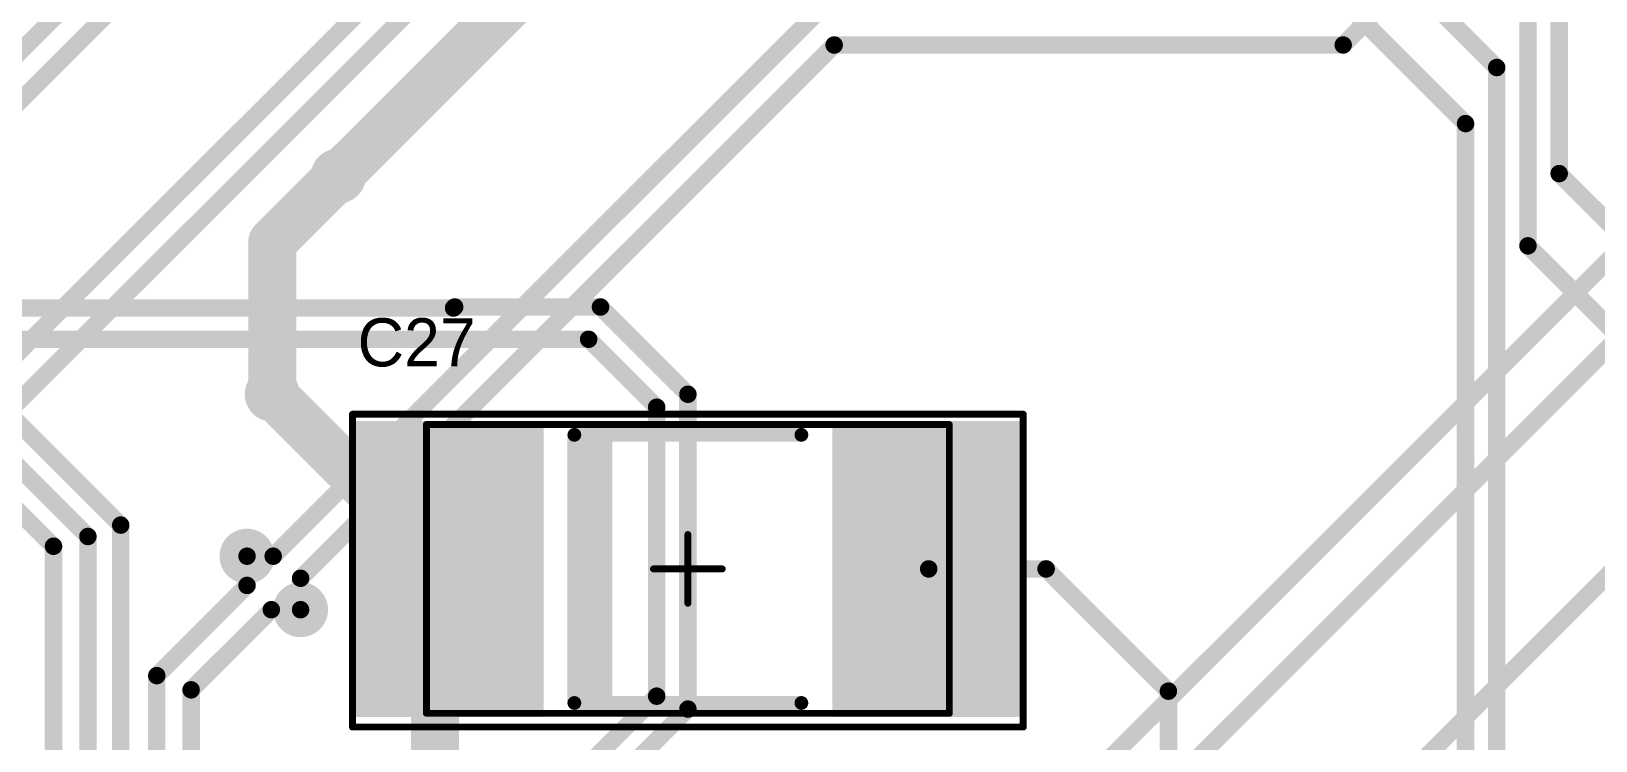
# Model space of a CAD drawing. Header units: millimetres. Extents: x 37 to 246, y 26 to 184.
# Drawn here: x 146.67 to 169.41, y 142.28 to 152.6 of the extents above; entities that cross this region are included whole.
import ezdxf

# ---------------------------------------------------------------- set-up
doc = ezdxf.new("R2010")
doc.units = ezdxf.units.MM
for name, color, linetype in [('BottomLayer', 5, 'Continuous'), ('Mechanical13', 56, 'Continuous'), ('Mechanical15', 56, 'Continuous'), ('MultiLayer', 9, 'Continuous'), ('TopLayer', 1, 'Continuous'), ('TopOverlay', 2, 'Continuous'), ('TopPaste', 8, 'Continuous'), ('TopSolder', 216, 'Continuous'), ('ViaHoleLayer', 16, 'Continuous')]:
    doc.layers.add(name, color=color, linetype=linetype)

msp = doc.modelspace()

# ---------------------------------------------------------------- linework, layer by layer
at = {"layer": 'BottomLayer'}
for points, const_width in [([(165.735, 152.4), (175.26, 161.925)], 0.254), ([(141.859, 147.657), (151.936, 157.734)], 0.254), ([(142.367, 147.447), (152.146, 157.226)], 0.254), ([(162.56, 140.97), (177.038, 155.448)], 0.254), ([(161.783, 141.463), (175.26, 154.94)], 0.254), ([(144.938, 146.387), (152.421, 153.87)], 0.254), ([(145.446, 146.177), (152.631, 153.362)], 0.254), ([(150.183, 144.965), (158.126, 152.908)], 0.254), ([(150.58, 144.644), (158.336, 152.4)], 0.254), ([(158.336, 152.4), (165.735, 152.4)], 0.254), ([(150.17, 149.535), (151.13, 150.495)], 0.7), ([(150.17, 147.32), (150.17, 149.535)], 0.7), ([(149.802, 144.965), (150.183, 144.965)], 0.254), ([(163.83, 138.938), (169.672, 144.78)], 0.254), ([(150.58, 144.187), (150.58, 144.644)], 0.254)]:
    msp.add_lwpolyline(points, dxfattribs=dict(at, const_width=const_width))
for points, const_width in [([(158.273, 152.4, 1), (158.4, 152.4, 1)], 0.127), ([(158.273, 152.4, 1), (158.4, 152.4, 1)], 0.127), ([(165.672, 152.4, 1), (165.798, 152.4, 1)], 0.127), ([(165.672, 152.4, 1), (165.798, 152.4, 1)], 0.127), ([(150.93, 150.495, 1), (151.33, 150.495, 1)], 0.4), ([(150.955, 150.495, 1), (151.305, 150.495, 1)], 0.35), ([(149.995, 149.535, 1), (150.345, 149.535, 1)], 0.35), ([(149.995, 149.535, 1), (150.345, 149.535, 1)], 0.35), ([(149.97, 147.32, 1), (150.37, 147.32, 1)], 0.4), ([(149.995, 147.32, 1), (150.345, 147.32, 1)], 0.35), ([(149.602, 144.965, 1), (150.002, 144.965, 1)], 0.4), ([(149.739, 144.965, 1), (149.866, 144.965, 1)], 0.127), ([(150.119, 144.965, 1), (150.246, 144.965, 1)], 0.127), ([(150.119, 144.965, 1), (150.246, 144.965, 1)], 0.127), ([(150.517, 144.644, 1), (150.644, 144.644, 1)], 0.127), ([(150.517, 144.644, 1), (150.644, 144.644, 1)], 0.127), ([(150.38, 144.187, 1), (150.78, 144.187, 1)], 0.4), ([(150.517, 144.187, 1), (150.644, 144.187, 1)], 0.127)]:
    msp.add_lwpolyline(points, format="xyb", close=True, dxfattribs=dict(at, const_width=const_width))
at = {"layer": 'Mechanical13', "const_width": 0.1}
for points in [[(152.41, 146.88), (160.01, 146.88)], [(152.41, 142.68), (152.41, 146.88)], [(160.01, 142.68), (160.01, 146.88)], [(152.41, 142.68), (160.01, 142.68)]]:
    msp.add_lwpolyline(points, dxfattribs=at)
at = {"layer": 'Mechanical13', "const_width": 0.05}
for points in [[(152.385, 146.88, 1), (152.435, 146.88, 1)], [(152.385, 146.88, 1), (152.435, 146.88, 1)], [(159.985, 146.88, 1), (160.035, 146.88, 1)], [(159.985, 146.88, 1), (160.035, 146.88, 1)], [(152.385, 142.68, 1), (152.435, 142.68, 1)], [(152.385, 142.68, 1), (152.435, 142.68, 1)], [(159.985, 142.68, 1), (160.035, 142.68, 1)], [(159.985, 142.68, 1), (160.035, 142.68, 1)]]:
    msp.add_lwpolyline(points, format="xyb", close=True, dxfattribs=at)
at = {"layer": 'Mechanical15', "const_width": 0.1}
for points in [[(151.335, 147.03), (161.085, 147.03)], [(151.335, 142.48), (151.335, 147.03)], [(161.085, 142.48), (161.085, 147.03)], [(156.21, 144.28), (156.21, 145.28)], [(155.71, 144.78), (156.71, 144.78)], [(151.335, 142.48), (161.085, 142.48)]]:
    msp.add_lwpolyline(points, dxfattribs=at)
at = {"layer": 'Mechanical15', "const_width": 0.05}
for points in [[(151.31, 147.03, 1), (151.36, 147.03, 1)], [(151.31, 147.03, 1), (151.36, 147.03, 1)], [(161.06, 147.03, 1), (161.11, 147.03, 1)], [(161.06, 147.03, 1), (161.11, 147.03, 1)], [(156.185, 145.28, 1), (156.235, 145.28, 1)], [(155.685, 144.78, 1), (155.735, 144.78, 1)], [(156.685, 144.78, 1), (156.735, 144.78, 1)], [(156.185, 144.28, 1), (156.235, 144.28, 1)], [(151.31, 142.48, 1), (151.36, 142.48, 1)], [(151.31, 142.48, 1), (151.36, 142.48, 1)], [(161.06, 142.48, 1), (161.11, 142.48, 1)], [(161.06, 142.48, 1), (161.11, 142.48, 1)]]:
    msp.add_lwpolyline(points, format="xyb", close=True, dxfattribs=at)
at = {"layer": 'MultiLayer', "const_width": 0.4}
for points in [[(150.93, 150.495, 1), (151.33, 150.495, 1)], [(149.97, 147.32, 1), (150.37, 147.32, 1)], [(149.602, 144.965, 1), (150.002, 144.965, 1)], [(150.38, 144.187, 1), (150.78, 144.187, 1)]]:
    msp.add_lwpolyline(points, format="xyb", close=True, dxfattribs=at)
at = {"layer": 'TopLayer'}
for points, const_width in [([(151.13, 150.495), (158.435, 157.8)], 0.7), ([(163.068, 156.972), (167.967, 152.073)], 0.254), ([(162.56, 156.21), (167.513, 151.257)], 0.254), ([(168.875, 150.53), (168.875, 154.213)], 0.254), ([(168.421, 149.479), (168.421, 153.016)], 0.254), ([(167.967, 141.913), (167.967, 152.073)], 0.254), ([(167.513, 136.017), (167.513, 151.257)], 0.254), ([(168.875, 150.53), (170.18, 149.225)], 0.254), ([(168.421, 149.479), (170.58, 147.32)], 0.254), ([(152.804, 148.574), (152.82, 148.59)], 0.254), ([(152.82, 148.59), (154.94, 148.59)], 0.254), ([(154.94, 148.59), (156.21, 147.32)], 0.254), ([(138.294, 148.574), (152.804, 148.574)], 0.254), ([(138.482, 148.12), (154.768, 148.12)], 0.254), ([(154.768, 148.12), (155.756, 147.132)], 0.254), ([(145.718, 147.666), (147.967, 145.417)], 0.254), ([(150.17, 147.32), (152.71, 144.78)], 0.7), ([(156.21, 142.741), (156.21, 147.32)], 0.254), ([(145.53, 147.212), (147.49, 145.252)], 0.254), ([(155.756, 142.929), (155.756, 147.132)], 0.254), ([(145.342, 146.758), (146.99, 145.11)], 0.254), ([(147.967, 137.287), (147.967, 145.417)], 0.254), ([(147.49, 136.965), (147.49, 145.252)], 0.254), ([(146.99, 136.965), (146.99, 145.11)], 0.254), ([(149.802, 144.54), (149.802, 144.965)], 0.254), ([(152.535, 144.605), (152.71, 144.78)], 0.7), ([(152.535, 140.335), (152.535, 144.605)], 0.7), ([(159.71, 144.78), (161.417, 144.78)], 0.254), ([(161.417, 144.78), (163.195, 143.002)], 0.254), ([(148.49, 143.228), (149.802, 144.54)], 0.254), ([(148.99, 143.021), (150.156, 144.187)], 0.254), ([(150.156, 144.187), (150.58, 144.187)], 0.254), ([(148.49, 136.965), (148.49, 143.228)], 0.254), ([(148.99, 136.965), (148.99, 143.021)], 0.254), ([(154.178, 141.351), (155.756, 142.929)], 0.254), ([(163.195, 133.365), (163.195, 143.002)], 0.254), ([(154.632, 141.163), (156.21, 142.741)], 0.254)]:
    msp.add_lwpolyline(points, dxfattribs=dict(at, const_width=const_width))
for points, const_width in [([(167.903, 152.073, 1), (168.03, 152.073, 1)], 0.127), ([(167.903, 152.073, 1), (168.03, 152.073, 1)], 0.127), ([(167.45, 151.257, 1), (167.577, 151.257, 1)], 0.127), ([(167.45, 151.257, 1), (167.577, 151.257, 1)], 0.127), ([(150.93, 150.495, 1), (151.33, 150.495, 1)], 0.4), ([(150.955, 150.495, 1), (151.305, 150.495, 1)], 0.35), ([(168.811, 150.53, 1), (168.938, 150.53, 1)], 0.127), ([(168.811, 150.53, 1), (168.938, 150.53, 1)], 0.127), ([(168.357, 149.479, 1), (168.484, 149.479, 1)], 0.127), ([(168.357, 149.479, 1), (168.484, 149.479, 1)], 0.127), ([(152.757, 148.59, 1), (152.884, 148.59, 1)], 0.127), ([(152.757, 148.59, 1), (152.884, 148.59, 1)], 0.127), ([(154.876, 148.59, 1), (155.004, 148.59, 1)], 0.127), ([(154.876, 148.59, 1), (155.004, 148.59, 1)], 0.127), ([(152.741, 148.574, 1), (152.868, 148.574, 1)], 0.127), ([(152.741, 148.574, 1), (152.868, 148.574, 1)], 0.127), ([(154.704, 148.12, 1), (154.831, 148.12, 1)], 0.127), ([(154.704, 148.12, 1), (154.831, 148.12, 1)], 0.127), ([(149.97, 147.32, 1), (150.37, 147.32, 1)], 0.4), ([(149.995, 147.32, 1), (150.345, 147.32, 1)], 0.35), ([(156.147, 147.32, 1), (156.274, 147.32, 1)], 0.127), ([(156.147, 147.32, 1), (156.274, 147.32, 1)], 0.127), ([(155.693, 147.132, 1), (155.82, 147.132, 1)], 0.127), ([(155.693, 147.132, 1), (155.82, 147.132, 1)], 0.127), ([(147.903, 145.417, 1), (148.03, 145.417, 1)], 0.127), ([(147.903, 145.417, 1), (148.03, 145.417, 1)], 0.127), ([(147.426, 145.252, 1), (147.553, 145.252, 1)], 0.127), ([(147.426, 145.252, 1), (147.553, 145.252, 1)], 0.127), ([(149.602, 144.965, 1), (150.002, 144.965, 1)], 0.4), ([(146.926, 145.11, 1), (147.053, 145.11, 1)], 0.127), ([(146.926, 145.11, 1), (147.053, 145.11, 1)], 0.127), ([(149.739, 144.965, 1), (149.866, 144.965, 1)], 0.127), ([(152.535, 144.78, 1), (152.885, 144.78, 1)], 0.35), ([(152.535, 144.78, 1), (152.885, 144.78, 1)], 0.35), ([(152.36, 144.605, 1), (152.71, 144.605, 1)], 0.35), ([(152.36, 144.605, 1), (152.71, 144.605, 1)], 0.35), ([(159.647, 144.78, 1), (159.774, 144.78, 1)], 0.127), ([(161.353, 144.78, 1), (161.481, 144.78, 1)], 0.127), ([(161.353, 144.78, 1), (161.481, 144.78, 1)], 0.127), ([(149.739, 144.54, 1), (149.866, 144.54, 1)], 0.127), ([(149.739, 144.54, 1), (149.866, 144.54, 1)], 0.127), ([(150.38, 144.187, 1), (150.78, 144.187, 1)], 0.4), ([(150.092, 144.187, 1), (150.219, 144.187, 1)], 0.127), ([(150.092, 144.187, 1), (150.219, 144.187, 1)], 0.127), ([(150.517, 144.187, 1), (150.644, 144.187, 1)], 0.127), ([(148.427, 143.228, 1), (148.554, 143.228, 1)], 0.127), ([(148.427, 143.228, 1), (148.554, 143.228, 1)], 0.127), ([(148.926, 143.021, 1), (149.053, 143.021, 1)], 0.127), ([(148.926, 143.021, 1), (149.053, 143.021, 1)], 0.127), ([(155.693, 142.929, 1), (155.82, 142.929, 1)], 0.127), ([(155.693, 142.929, 1), (155.82, 142.929, 1)], 0.127), ([(163.131, 143.002, 1), (163.258, 143.002, 1)], 0.127), ([(163.131, 143.002, 1), (163.258, 143.002, 1)], 0.127), ([(156.147, 142.741, 1), (156.274, 142.741, 1)], 0.127), ([(156.147, 142.741, 1), (156.274, 142.741, 1)], 0.127)]:
    msp.add_lwpolyline(points, format="xyb", close=True, dxfattribs=dict(at, const_width=const_width))
for points in [[(154.01, 142.73), (154.01, 146.83), (151.41, 142.73), (151.41, 146.83)], [(161.01, 142.73), (161.01, 146.83), (158.41, 142.73), (158.41, 146.83)]]:
    msp.add_solid(points, dxfattribs=at)
at = {"layer": 'TopOverlay', "const_width": 0.2}
for points in [[(154.56, 142.83), (154.56, 146.73)], [(154.56, 146.73), (157.86, 146.73)], [(154.56, 142.83), (157.86, 142.83)]]:
    msp.add_lwpolyline(points, dxfattribs=at)
at = {"layer": 'TopOverlay', "const_width": 0.1}
for points in [[(154.51, 146.73, 1), (154.61, 146.73, 1)], [(154.51, 146.73, 1), (154.61, 146.73, 1)], [(157.81, 146.73, 1), (157.91, 146.73, 1)], [(154.51, 142.83, 1), (154.61, 142.83, 1)], [(154.51, 142.83, 1), (154.61, 142.83, 1)], [(157.81, 142.83, 1), (157.91, 142.83, 1)]]:
    msp.add_lwpolyline(points, format="xyb", close=True, dxfattribs=at)
at = {"layer": 'TopOverlay'}
msp.add_solid([(154.56, 142.83), (155.11, 142.83), (154.56, 146.73), (155.11, 146.73)], dxfattribs=at)
at = {"layer": 'TopPaste'}
for points in [[(154.01, 142.73), (154.01, 146.83), (151.41, 142.73), (151.41, 146.83)], [(161.01, 142.73), (161.01, 146.83), (158.41, 142.73), (158.41, 146.83)]]:
    msp.add_solid(points, dxfattribs=at)
at = {"layer": 'TopSolder'}
for points in [[(154.112, 142.628), (154.112, 146.932), (151.308, 142.628), (151.308, 146.932)], [(161.112, 142.628), (161.112, 146.932), (158.308, 142.628), (158.308, 146.932)]]:
    msp.add_solid(points, dxfattribs=at)
at = {"layer": 'ViaHoleLayer', "const_width": 0.2}
for points in [[(151.03, 150.495, 1), (151.23, 150.495, 1)], [(150.07, 147.32, 1), (150.27, 147.32, 1)], [(149.702, 144.965, 1), (149.902, 144.965, 1)], [(150.48, 144.187, 1), (150.68, 144.187, 1)]]:
    msp.add_lwpolyline(points, format="xyb", close=True, dxfattribs=at)

# ---------------------------------------------------------------- texts
at = {"layer": 'TopOverlay'}
msp.add_text('C27', height=0.7, dxfattribs=at).set_placement((151.409, 147.726))

doc.saveas('drawing.dxf')
